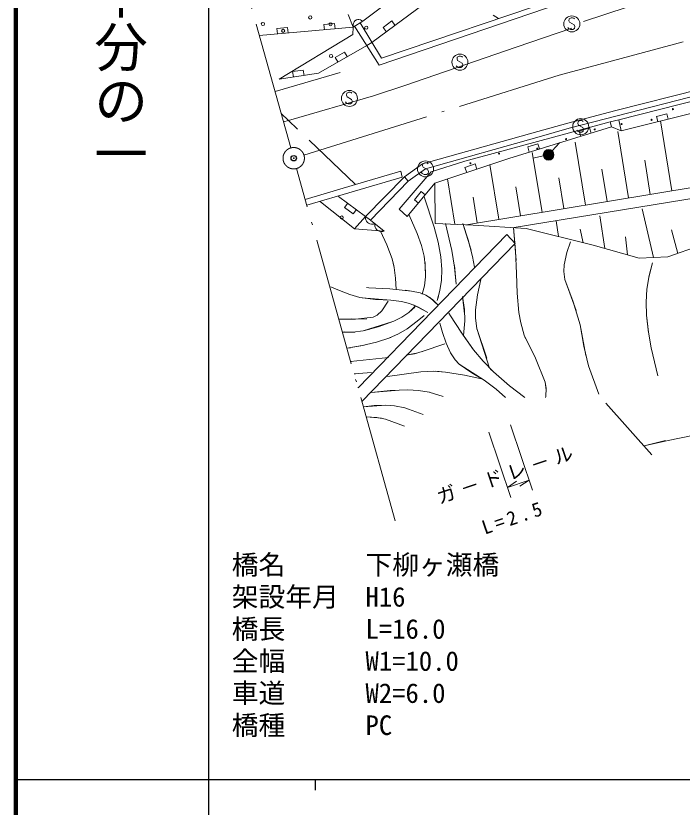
# Model space of a CAD drawing. Units: millimetres, scale not verified. Extents: x 40000 to 680000, y 20000 to 380000.
# Drawn here: x 40000 to 102300, y 202409 to 276397 of the extents above; entities that cross this region are included whole.
import ezdxf
from ezdxf.enums import TextEntityAlignment as Align

# ---------------------------------------------------------------- set-up
doc = ezdxf.new("R2010")
doc.units = ezdxf.units.MM
doc.header["$LTSCALE"] = 1000
doc.header["$PDMODE"] = 32
doc.header["$PDSIZE"] = 500
doc.linetypes.add('DASHED', pattern=[7.5, 6, -1.5])
doc.linetypes.add('LONG_DASHED_DOTTED', pattern=[15.25, 12, -1.5, 0.25, -1.5])
for name, color, linetype, lineweight in [('M-BGD', 7, 'Continuous', 13), ('M-BGD-RSTR', 7, 'Continuous', 25), ('M-BMK', 2, 'LONG_DASHED_DOTTED', 13), ('M-BMK-LINE', 2, 'LONG_DASHED_DOTTED', 13), ('M-STR-HTXT', 7, 'Continuous', 13), ('M-TTL', 2, 'Continuous', 140)]:
    doc.layers.add(name, color=color, linetype=linetype, lineweight=lineweight)
doc.layers.add('M-OTRS', color=6, linetype='Continuous')
doc.styles.add('@ＭＳ ゴシック', font='')
doc.styles.add('ＭＳ ゴシック', font='')
doc.styles.get('@ＭＳ ゴシック').set_extended_font_data('@MS Gothic')
doc.styles.get('ＭＳ ゴシック').set_extended_font_data('MS Gothic')

msp = doc.modelspace()

# ---------------------------------------------------------------- linework, layer by layer
at = {"layer": 'M-BGD'}
for p, q in [((81568, 282815), (72434, 275883)), ((73283, 273915), (83835, 281716)), ((92296, 278576), (74187, 272423)), ((73967, 271782), (92444, 278098)), ((93074, 275872), (97143, 277214)), ((71547, 275338), (71057, 276509)), ((71839, 276010), (71702, 275926)), ((71962, 276039), (71839, 276010)), ((72079, 276040), (71962, 276039)), ((72216, 276007), (72079, 276040)), ((72320, 275953), (72216, 276007)), ((85130, 276141), (84639, 276451)), ((91744, 276121), (91714, 275941)), ((91924, 276211), (91744, 276121)), ((92044, 276211), (91924, 276211)), ((92164, 276181), (92044, 276211)), ((92224, 276121), (92164, 276181)), ((71547, 275338), (62764, 274573)), ((65414, 275306), (64418, 275219)), ((65458, 274808), (65414, 275306)), ((69806, 275688), (68810, 275601)), ((68810, 275601), (68853, 275103)), ((69849, 275190), (69806, 275688)), ((71521, 274656), (71547, 275338)), ((71567, 275726), (71535, 275588)), ((71535, 275588), (71536, 275471)), ((71536, 275471), (71565, 275348)), ((72434, 275883), (71547, 275338)), ((71621, 275829), (71567, 275726)), ((71702, 275926), (71621, 275829)), ((73967, 271782), (71680, 275419)), ((74187, 272423), (72184, 275729)), ((72417, 275872), (72320, 275953)), ((75146, 275915), (74342, 275320)), ((74342, 275320), (74640, 274918)), ((75444, 275513), (75146, 275915)), ((91969, 275247), (86772, 273477)), ((91684, 275221), (91624, 275311)), ((91714, 275941), (91774, 275791)), ((91774, 275791), (92194, 275551)), ((92194, 275551), (92254, 275401)), ((92254, 275401), (92224, 275221)), ((64418, 275219), (64461, 274721)), ((64610, 270487), (71521, 274656)), ((91864, 275131), (91684, 275221)), ((92074, 275131), (91864, 275131)), ((92224, 275221), (92074, 275131)), ((72806, 273628), (73283, 273915)), ((68286, 271032), (72806, 273628)), ((86772, 273477), (76364, 269869)), ((70730, 273013), (69863, 272515)), ((69863, 272515), (70112, 272081)), ((70980, 272579), (70730, 273013)), ((81278, 272544), (81248, 272364)), ((81248, 272364), (81308, 272214)), ((81458, 272634), (81278, 272544)), ((81578, 272634), (81458, 272634)), ((81698, 272604), (81578, 272634)), ((81758, 272544), (81698, 272604)), ((81218, 271644), (81158, 271734)), ((81398, 271554), (81218, 271644)), ((81308, 272214), (81728, 271974)), ((81608, 271554), (81398, 271554)), ((81758, 271644), (81608, 271554)), ((81728, 271974), (81788, 271824)), ((81788, 271824), (81758, 271644)), ((64237, 269312), (70319, 271106)), ((64610, 270487), (68286, 271032)), ((66869, 271327), (65880, 271181)), ((65880, 271181), (65954, 270686)), ((66943, 270833), (66869, 271327)), ((76364, 269869), (73448, 268925)), ((96090, 267544), (104005, 269555)), ((73448, 268925), (65489, 266609)), ((70947, 269155), (70917, 268975)), ((70917, 268975), (70977, 268825)), ((71127, 269245), (70947, 269155)), ((70977, 268825), (71397, 268585)), ((71247, 269245), (71127, 269245)), ((71367, 269215), (71247, 269245)), ((71427, 269155), (71367, 269215)), ((71397, 268585), (71457, 268435)), ((104123, 269069), (96213, 267059)), ((104227, 268660), (96374, 266687)), ((70887, 268255), (70827, 268345)), ((71067, 268165), (70887, 268255)), ((71277, 268165), (71067, 268165)), ((71427, 268255), (71277, 268165)), ((71457, 268435), (71427, 268255)), ((65489, 266609), (64807, 267277)), ((96090, 267544), (91601, 266362)), ((104427, 267594), (96584, 265657)), ((100871, 267231), (99900, 266991)), ((100991, 266746), (100871, 267231)), ((65031, 266477), (65489, 266609)), ((81976, 262797), (95570, 266498)), ((143981, 267058), (82129, 256870)), ((91601, 266362), (88794, 265569)), ((96217, 267060), (91732, 265879)), ((92574, 266512), (92544, 266332)), ((92754, 266602), (92574, 266512)), ((92874, 266602), (92754, 266602)), ((92994, 266572), (92874, 266602)), ((93054, 266512), (92994, 266572)), ((96374, 266687), (95570, 266498)), ((95707, 266029), (95570, 266498)), ((96374, 266687), (96584, 265657)), ((99900, 266991), (100020, 266506)), ((101342, 260035), (100266, 266567)), ((86079, 263073), (95707, 266029)), ((144238, 266092), (86580, 256592)), ((91732, 265879), (88925, 265068)), ((92514, 265612), (92454, 265702)), ((92544, 266332), (92604, 266182)), ((92604, 266182), (93024, 265942)), ((93631, 265915), (92675, 265621)), ((92675, 265621), (92822, 265143)), ((93024, 265942), (93084, 265792)), ((93084, 265792), (93054, 265612)), ((93778, 265437), (93631, 265915)), ((96584, 265657), (95707, 266029)), ((78019, 262548), (88794, 265569)), ((78304, 262084), (88925, 265068)), ((92694, 265522), (92514, 265612)), ((92904, 265522), (92694, 265522)), ((93054, 265612), (92904, 265522)), ((97297, 259369), (96274, 265581)), ((88817, 264437), (87861, 264143)), ((87861, 264143), (88008, 263665)), ((88964, 263959), (88817, 264437)), ((90150, 263770), (90825, 264508)), ((93252, 258702), (92281, 264599)), ((89208, 258036), (88288, 263617)), ((78836, 261814), (81976, 262797)), ((86079, 263073), (79175, 260754)), ((89324, 263294), (88348, 263078)), ((99320, 259702), (98795, 262888)), ((76351, 261342), (78019, 262548)), ((76670, 260936), (78304, 262084)), ((78064, 262564), (78034, 262384)), ((78034, 262384), (78094, 262234)), ((78244, 262654), (78064, 262564)), ((78094, 262234), (78514, 261994)), ((78364, 262654), (78244, 262654)), ((78484, 262624), (78364, 262654)), ((78544, 262564), (78484, 262624)), ((78514, 261994), (78574, 261844)), ((82941, 262547), (81993, 262229)), ((81993, 262229), (82153, 261755)), ((83101, 262073), (82941, 262547)), ((85163, 257370), (84321, 262483)), ((95275, 259036), (94776, 262063)), ((67214, 258683), (76129, 261304)), ((71749, 260613), (75989, 261864)), ((72707, 257643), (76351, 261342)), ((75856, 258308), (78836, 261814)), ((75989, 261864), (76129, 261304)), ((76351, 261342), (76670, 260936)), ((78004, 261664), (77944, 261754)), ((78184, 261574), (78004, 261664)), ((78394, 261574), (78184, 261574)), ((78544, 261664), (78394, 261574)), ((78574, 261844), (78544, 261664)), ((91230, 258369), (90757, 261239)), ((71749, 260613), (67058, 259239)), ((76670, 260936), (73147, 257284)), ((76590, 257649), (79175, 260754)), ((79175, 260754), (79194, 256994)), ((81053, 256909), (80354, 261150)), ((77896, 259966), (77268, 259188)), ((78285, 259652), (77896, 259966)), ((87185, 257703), (86739, 260414)), ((68440, 259044), (68480, 259006)), ((68480, 259006), (71659, 256469)), ((70175, 259518), (72707, 257643)), ((77268, 259188), (77657, 258874)), ((79123, 256643), (78188, 259481)), ((83140, 257037), (82746, 259429)), ((116004, 259163), (100964, 253851)), ((71039, 258878), (70742, 258476)), ((70742, 258476), (71545, 257881)), ((71545, 257881), (71843, 258283)), ((75856, 258308), (76590, 257649)), ((99615, 253797), (98563, 258362)), ((71659, 256469), (72707, 257643)), ((72707, 257643), (72691, 257516)), ((72691, 257516), (72702, 257423)), ((72707, 257643), (73147, 257284)), ((77528, 256045), (76768, 257771)), ((95060, 254648), (94611, 257701)), ((72702, 257423), (72730, 257317)), ((72730, 257317), (72793, 257183)), ((72793, 257183), (72883, 257084)), ((72883, 257084), (72987, 257002)), ((72987, 257002), (73104, 256938)), ((73104, 256938), (73248, 256908)), ((73147, 257284), (74450, 256268)), ((73248, 256908), (73358, 256905)), ((73358, 256905), (73451, 256916)), ((73451, 256916), (73571, 256962)), ((73571, 256962), (73555, 256834)), ((73555, 256834), (73566, 256742)), ((73566, 256742), (73594, 256635)), ((79194, 256994), (82767, 256830)), ((80765, 254445), (80181, 256976)), ((81794, 256969), (82575, 254487)), ((81794, 256969), (82306, 255451)), ((82767, 256830), (87712, 256521)), ((90744, 255762), (90516, 257240)), ((71659, 256469), (74450, 256268)), ((73594, 256635), (73657, 256502)), ((73657, 256502), (73747, 256403)), ((73747, 256403), (73850, 256321)), ((73850, 256321), (73968, 256257)), ((73968, 256257), (74112, 256227)), ((74087, 256271), (74695, 254991)), ((74087, 256271), (74695, 254991)), ((74112, 256227), (74222, 256224)), ((74222, 256224), (74315, 256235)), ((74315, 256235), (74435, 256281)), ((77926, 254914), (77528, 256045)), ((79487, 255247), (79123, 256643)), ((86515, 256612), (86777, 253507)), ((86515, 256612), (86719, 254425)), ((93992, 254950), (87712, 256521)), ((93051, 255185), (92771, 256459)), ((101904, 254183), (101318, 256375)), ((71995, 241615), (85905, 255959)), ((82306, 255451), (82705, 253902)), ((85905, 255959), (86673, 255113)), ((97197, 254044), (97002, 255721)), ((72351, 240344), (86673, 255113)), ((74695, 254991), (75190, 253684)), ((74695, 254991), (75190, 253684)), ((78167, 253933), (77926, 254914)), ((79735, 253858), (79487, 255247)), ((91861, 255253), (91523, 254272)), ((91861, 255253), (91523, 254272)), ((91861, 255253), (91523, 254272)), ((93992, 254950), (98265, 253742)), ((78287, 253053), (78167, 253933)), ((79825, 252675), (79735, 253858)), ((81020, 252910), (80765, 254445)), ((82705, 253902), (82893, 252902)), ((86719, 254425), (86818, 252296)), ((91523, 254272), (91254, 253103)), ((91523, 254272), (91254, 253103)), ((91523, 254272), (91254, 253103)), ((100964, 253851), (98265, 253742)), ((75190, 253684), (75351, 253056)), ((75190, 253684), (75388, 252861)), ((78301, 251997), (78260, 253322)), ((78301, 251997), (78287, 253053)), ((81181, 251318), (80999, 253066)), ((91254, 253103), (91226, 252495)), ((91254, 253103), (91226, 252495)), ((91254, 253103), (91226, 252495)), ((99519, 253294), (99155, 251819)), ((99519, 253294), (99221, 252131)), ((99519, 253294), (99221, 252131)), ((75388, 252861), (75508, 251872)), ((79797, 251695), (79825, 252675)), ((81181, 251318), (81020, 252910)), ((91226, 252495), (91332, 251731)), ((91226, 252495), (91332, 251731)), ((75508, 251872), (75563, 250821)), ((78200, 251163), (78301, 251997)), ((78200, 251163), (78301, 251997)), ((79658, 250721), (79797, 251695)), ((83466, 251741), (83175, 250320)), ((83466, 251741), (83175, 250320)), ((83466, 251741), (83175, 250320)), ((86818, 252296), (86871, 250474)), ((91332, 251731), (92402, 248854)), ((91332, 251731), (92099, 249645)), ((99221, 252131), (99008, 250832)), ((99221, 252131), (99008, 250832)), ((70091, 250781), (69451, 251060)), ((72996, 250978), (72776, 250987)), ((74978, 250874), (72996, 250978)), ((76995, 250667), (74978, 250874)), ((77985, 250370), (78200, 251163)), ((77985, 250370), (78200, 251163)), ((99008, 250832), (98941, 249632)), ((99008, 250832), (98941, 249632)), ((71213, 250344), (70091, 250781)), ((72172, 250072), (71213, 250344)), ((76995, 250667), (76392, 250747)), ((77791, 250492), (76995, 250667)), ((77791, 250492), (76995, 250667)), ((78347, 250279), (77791, 250492)), ((78347, 250279), (77791, 250492)), ((78944, 249889), (78347, 250279)), ((78944, 249889), (78347, 250279)), ((79524, 249329), (78688, 250083)), ((79400, 249766), (79658, 250721)), ((79400, 249766), (79517, 250140)), ((81761, 250144), (81977, 248284)), ((81761, 250144), (81934, 248953)), ((83175, 250320), (82993, 248915)), ((83175, 250320), (82993, 248915)), ((83175, 250320), (82993, 248915)), ((86871, 250474), (87026, 248673)), ((73636, 249885), (72172, 250072)), ((75058, 249805), (72368, 250032)), ((75058, 249805), (73636, 249885)), ((74205, 248808), (74818, 249731)), ((76053, 249693), (75058, 249805)), ((76053, 249693), (75058, 249805)), ((76820, 249513), (76053, 249693)), ((76820, 249513), (76053, 249693)), ((77652, 249162), (76820, 249513)), ((77652, 249162), (76820, 249513)), ((78517, 248647), (77189, 249381)), ((79524, 249329), (78944, 249889)), ((79524, 249329), (78944, 249889)), ((92099, 249645), (92767, 247491)), ((98941, 249632), (98976, 248425)), ((98941, 249632), (98976, 248425)), ((73776, 248409), (74205, 248808)), ((76079, 248211), (76754, 248654)), ((76079, 248211), (76754, 248654)), ((76754, 248654), (77382, 249270)), ((76754, 248654), (77302, 249173)), ((78517, 248647), (77652, 249162)), ((78517, 248647), (77652, 249162)), ((80639, 248360), (80483, 248610)), ((81934, 248953), (81973, 247886)), ((82993, 248915), (82980, 248124)), ((82993, 248915), (82980, 248124)), ((82993, 248915), (82980, 248124)), ((87026, 248673), (87203, 247691)), ((87026, 248673), (87203, 247691)), ((87026, 248673), (87203, 247691)), ((70196, 248037), (72817, 248074)), ((70196, 248037), (71350, 248062)), ((70196, 248037), (71750, 248049)), ((70196, 248037), (71750, 248049)), ((71750, 248049), (73406, 248216)), ((71750, 248049), (73406, 248216)), ((73406, 248216), (73776, 248409)), ((73406, 248216), (73609, 248308)), ((75347, 247855), (76079, 248211)), ((75347, 247855), (76079, 248211)), ((77539, 247845), (78175, 248371)), ((81635, 246805), (80639, 248360)), ((81973, 247886), (81845, 246508)), ((82980, 248124), (83095, 247154)), ((82980, 248124), (83095, 247154)), ((82980, 248124), (83095, 247154)), ((98976, 248425), (99161, 246743)), ((98976, 248425), (99150, 246819)), ((72469, 246948), (75160, 247777)), ((72469, 246948), (73863, 247324)), ((72469, 246948), (73863, 247324)), ((73863, 247324), (75347, 247855)), ((73863, 247324), (75347, 247855)), ((75784, 246667), (76575, 247131)), ((75784, 246667), (76575, 247131)), ((76575, 247131), (77539, 247845)), ((79894, 246782), (79641, 247675)), ((83095, 247154), (83103, 247116)), ((83095, 247154), (84043, 244393)), ((83095, 247154), (84297, 243445)), ((87203, 247691), (87540, 246540)), ((87203, 247691), (87540, 246540)), ((87203, 247691), (87540, 246540)), ((92767, 247491), (93301, 244641)), ((92767, 247491), (93121, 245525)), ((70537, 246819), (70712, 246836)), ((70537, 246819), (71681, 246831)), ((70537, 246819), (71512, 246830)), ((70537, 246819), (71512, 246830)), ((70537, 246819), (71512, 246830)), ((70537, 246819), (71512, 246830)), ((71512, 246830), (72469, 246948)), ((71512, 246830), (72469, 246948)), ((71512, 246830), (72469, 246948)), ((71512, 246830), (72469, 246948)), ((72469, 246948), (73094, 247106)), ((74864, 246259), (75784, 246667)), ((74864, 246259), (75784, 246667)), ((80224, 245791), (79894, 246782)), ((82804, 245174), (81609, 246843)), ((82804, 245174), (81635, 246805)), ((87540, 246540), (87667, 246215)), ((87540, 246540), (88593, 244379)), ((87540, 246540), (88593, 244379)), ((99150, 246819), (99408, 245356)), ((72259, 245540), (73720, 245901)), ((72259, 245540), (73720, 245901)), ((72259, 245540), (73720, 245901)), ((73720, 245901), (75056, 246333)), ((73720, 245901), (74864, 246259)), ((73720, 245901), (74864, 246259)), ((78006, 245019), (80112, 245743)), ((80641, 244878), (80224, 245791)), ((70957, 245320), (72553, 245610)), ((70957, 245320), (72259, 245540)), ((70957, 245320), (72259, 245540)), ((70957, 245320), (72259, 245540)), ((70957, 245320), (71278, 245351)), ((77276, 244806), (78006, 245019)), ((77276, 244806), (78006, 245019)), ((78006, 245019), (78026, 245026)), ((83700, 244096), (82804, 245174)), ((83700, 244096), (82804, 245174)), ((93121, 245525), (93557, 243680)), ((99408, 245356), (100023, 242740)), ((71306, 244075), (74858, 244462)), ((76485, 244685), (77433, 244843)), ((76485, 244685), (77276, 244806)), ((76485, 244685), (77276, 244806)), ((81069, 244233), (80641, 244878)), ((81460, 243813), (81069, 244233)), ((88593, 244379), (89497, 242159)), ((88593, 244379), (89497, 242159)), ((71306, 244075), (71384, 244079)), ((83779, 242346), (81460, 243813)), ((82628, 243015), (81460, 243813)), ((84654, 243113), (83700, 244096)), ((84654, 243113), (83700, 244096)), ((93557, 243680), (94507, 241023)), ((71632, 242910), (73257, 243056)), ((71632, 242910), (71755, 242922)), ((77871, 243121), (74745, 242667)), ((79062, 243164), (77871, 243121)), ((80172, 243095), (79062, 243164)), ((80172, 243095), (79260, 243160)), ((81948, 242809), (80172, 243095)), ((81948, 242809), (80172, 243095)), ((83525, 242459), (81948, 242809)), ((83525, 242459), (81948, 242809)), ((83779, 242346), (82628, 243015)), ((84654, 243113), (84388, 243372)), ((86169, 241810), (84654, 243113)), ((86169, 241810), (84654, 243113)), ((86169, 241810), (84654, 243113)), ((83779, 242346), (83687, 242405)), ((84898, 241500), (83779, 242346)), ((84898, 241500), (83779, 242346)), ((84898, 241500), (83779, 242346)), ((89497, 242159), (89577, 241415)), ((89497, 242159), (89572, 241578)), ((71986, 241645), (72039, 241649)), ((73214, 241171), (75840, 241406)), ((73214, 241171), (75003, 241353)), ((73214, 241171), (75003, 241353)), ((75003, 241353), (76645, 241422)), ((75003, 241353), (76645, 241422)), ((76645, 241422), (77649, 241371)), ((76645, 241422), (77649, 241371)), ((77649, 241371), (78634, 241210)), ((77649, 241371), (78634, 241210)), ((78634, 241210), (78691, 241197)), ((78634, 241210), (79939, 240805)), ((85794, 240704), (84898, 241500)), ((85794, 240704), (84898, 241500)), ((85794, 240704), (84898, 241500)), ((87598, 240708), (86169, 241810)), ((87598, 240708), (86169, 241810)), ((87598, 240708), (86169, 241810)), ((89572, 241578), (89546, 240817)), ((89546, 240817), (89537, 240711)), ((72495, 239829), (74606, 240005)), ((72495, 239829), (73488, 239962)), ((72495, 239829), (73488, 239962)), ((73488, 239962), (74606, 240005)), ((73488, 239962), (74606, 240005)), ((74606, 240005), (75403, 239935)), ((74606, 240005), (75403, 239935)), ((75403, 239935), (76386, 239733)), ((75403, 239935), (76386, 239733)), ((76386, 239733), (76531, 239693)), ((76386, 239733), (78088, 239128)), ((72755, 238900), (74188, 238775)), ((72755, 238900), (73747, 238845)), ((73747, 238845), (74573, 238684)), ((74573, 238684), (76329, 238042))]:
    msp.add_line(p, q, dxfattribs=at)
at = {"layer": 'M-BGD', "linetype": 'DASHED'}
msp.add_line((71749, 260613), (65489, 266609), dxfattribs=at)
at = {"layer": 'M-BGD'}
for centre, radius in [((67529, 276246), 150), ((91984, 275641), 750), ((63099, 275635), 150), ((69423, 275605), 150), ((72759, 275287), 150), ((64993, 274993), 150), ((69477, 272638), 150), ((81518, 272064), 750), ((71187, 268675), 750), ((101442, 267667), 50), ((92814, 266032), 750), ((99440, 266671), 50), ((94122, 265775), 50), ((96639, 266276), 50), ((91441, 264875), 50), ((85183, 263519), 50), ((88760, 263974), 50), ((89813, 263402), 500), ((89813, 263402), 440), ((89813, 263402), 380), ((89813, 263402), 320), ((89813, 263402), 260), ((89813, 263402), 200), ((89813, 263402), 140), ((89813, 263402), 80), ((89813, 263402), 20), ((78304, 262084), 750), ((82502, 262618), 50), ((70470, 257540), 150)]:
    msp.add_circle(centre, radius, dxfattribs=at)
at = {"layer": 'M-BGD-RSTR'}
for p, q in [((58000, 370000), (58000, 20000)), ((40000, 205000), (579000, 205000)), ((68000, 205000), (68000, 204000))]:
    msp.add_line(p, q, dxfattribs=at)
at = {"layer": 'M-BMK'}
for p, q in [((90799, 270841), (103585, 274281)), ((66936, 263383), (90799, 270841))]:
    msp.add_line(p, q, dxfattribs=at)
msp.add_circle((65981, 263085), 1000, dxfattribs=at)
at = {"layer": 'M-BMK-LINE'}
for p, q in [((65712, 264048), (59247, 287130)), ((75481, 229170), (66251, 262122))]:
    msp.add_line(p, q, dxfattribs=at)
at = {"layer": 'M-OTRS'}
msp.add_point((65981, 263085), dxfattribs=at)
at = {"layer": 'M-STR-HTXT'}
for p, q in [((95154, 240178), (99452, 235351)), ((95154, 240178), (99452, 235351)), ((88305, 232045), (86248, 238146)), ((84218, 237462), (86276, 231361)), ((98737, 236183), (100750, 236693)), ((85956, 232308), (87986, 232993)), ((85956, 232308), (86814, 232893)), ((87986, 232993), (87128, 232408))]:
    msp.add_line(p, q, dxfattribs=at)
msp.add_arc((163970, -56639), 300000, 74.35846, 102.55878, dxfattribs=at)
at = {"layer": 'M-TTL'}
msp.add_line((40000, 380000), (40000, 20000), dxfattribs=at)

# ---------------------------------------------------------------- texts
at = {"layer": 'M-BGD-RSTR', "style": '@ＭＳ ゴシック'}
msp.add_text('縮尺千分の一', height=3666, rotation=270, dxfattribs=at).set_placement((49777, 261030), align=Align.MIDDLE_RIGHT)
at = {"layer": 'M-STR-HTXT', "style": 'ＭＳ ゴシック'}
for s, p in [('橋名\u3000\u3000\u3000下柳ヶ瀬橋', (60190, 223607)), ('架設年月\u3000H16', (60190, 220607)), ('橋長\u3000\u3000\u3000L=16.0', (60190, 217607)), ('全幅\u3000\u3000\u3000W1=10.0', (60190, 214607)), ('車道\u3000\u3000\u3000W2=6.0', (60190, 211607)), ('橋種\u3000\u3000\u3000PC', (60190, 208607))]:
    msp.add_text(s, height=1833, dxfattribs=at).set_placement(p, align=Align.BOTTOM_LEFT)
at = {"layer": 'M-STR-HTXT', "char_height": 1320, "attachment_point": 7, "style": 'ＭＳ ゴシック'}
for s, insert, rotation in [('\\T1.28;ガ－ドレ－ル', (79638, 230669), 18.6), ('\\T1.37;L=2.5', (83845, 227864), 18.8)]:
    msp.add_mtext(s, dxfattribs=dict(at, insert=insert, rotation=rotation))

doc.saveas('drawing.dxf')
